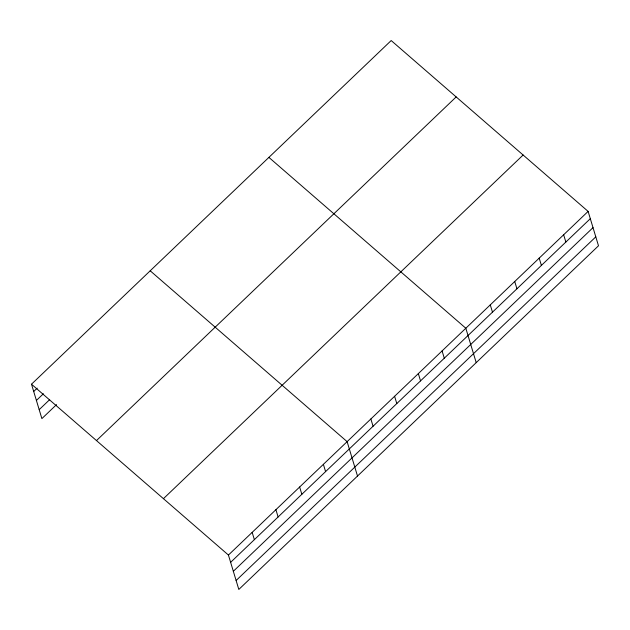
<?xml version="1.0" encoding="UTF-8"?>
<svg xmlns="http://www.w3.org/2000/svg" width="630" height="630" viewBox="0 0 630 630"><rect width="100%" height="100%" fill="white"/><g stroke="black" fill="none" stroke-linecap="round" stroke-linejoin="round"><path stroke-width="0.94" d="M31.5 384.205L391.183 40.548L588.113 211.397L598.5 245.794L238.817 589.452L228.43 555.054L31.5 384.205L41.887 418.603L56.55 404.594M33.705 391.49L37.194 388.159M36.406 400.444L43.383 393.774M39.186 409.658L49.66 399.656M96.484 440.583L456.175 96.925M163.438 498.669L523.128 155.012M228.43 555.054L588.113 211.397M230.627 562.338L590.318 218.681M233.328 571.292L593.019 227.635M236.116 580.506L595.799 236.848M268.892 157.39L465.822 328.238L476.209 362.644M150.2 270.798L347.122 441.646L357.509 476.044M563.653 234.762L565.858 242.054M539.193 258.127L541.398 265.419M514.734 281.5L516.939 288.792M490.282 304.865L492.479 312.157M442.079 350.918L444.284 358.21M418.344 373.598L420.541 380.89M394.6 396.278L396.805 403.57M370.865 418.966L373.062 426.25M323.387 464.326L325.584 471.618M299.644 487.006L301.849 494.298M275.909 509.686L278.106 516.978M252.165 532.366L254.37 539.658"/></g></svg>
